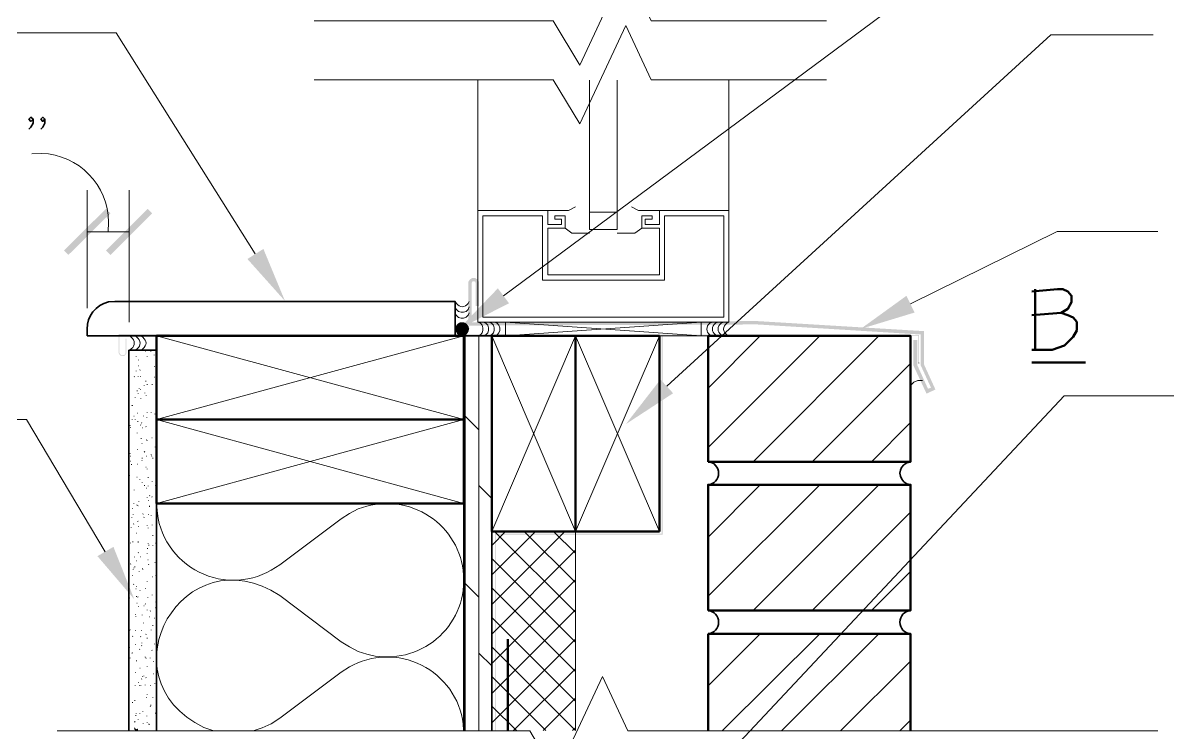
# Model space of a CAD drawing. Header units: inches. Extents: x 5 to 516, y -193 to 129.
# Drawn here: x 344.062 to 345.781, y -10.598 to -9.537 of the extents above; entities that cross this region are included whole.
import ezdxf

# ---------------------------------------------------------------- set-up
doc = ezdxf.new("R2010")
doc.units = ezdxf.units.IN
doc.header["$MEASUREMENT"] = 0
doc.layers.add('PDF6_Geometry', color=7, linetype='Continuous')
doc.layers.add('PDF6_Solid Fills', color=7, linetype='Continuous')

msp = doc.modelspace()

# ---------------------------------------------------------------- hatches: boundary and pattern name
at = {"layer": 'PDF6_Solid Fills', "transparency": 33554559}
for points in [[(344.1862562, -9.8766939), (344.1929229, -9.8833606), (344.2551459, -9.8211381), (344.2484784, -9.8144717)], [(344.7373675, -9.9233598), (344.7373675, -9.9178043), (344.732923, -9.9178045), (344.7295899, -9.9200267), (344.7273678, -9.92336), (344.7273679, -9.9889154), (345.158479, -9.9872483), (345.4023673, -10.0022489), (345.4023681, -10.0478045), (345.4179236, -10.0816937), (345.4134786, -10.0833596), (345.3973676, -10.0478045), (345.3973677, -10.0105826), (345.3918124, -10.0105826), (345.3918122, -10.0489159), (345.4112561, -10.0905823), (345.4245907, -10.0844704), (345.4073684, -10.046693), (345.4073673, -9.9972486), (345.1584793, -9.9822491), (344.7323682, -9.9839159), (344.7323676, -9.9250265), (344.7329237, -9.9233604), (344.7345903, -9.9228049), (344.7357008, -9.9228043)], [(344.7379236, -9.9594712), (344.7429236, -9.9594712), (344.7429239, -9.9233601), (344.7407017, -9.9200265), (344.7373685, -9.9178044), (344.737368, -9.9233603), (344.7379236, -9.9250267)], [(344.7179232, -9.9839157), (344.7140344, -9.9844713), (344.7107006, -9.9866929), (344.7084785, -9.9900262), (344.7073675, -9.9939161), (344.7084787, -9.9978042), (344.7107008, -10.0016935), (344.7140341, -10.0039162), (344.7179232, -10.004471), (344.7218121, -10.0039155), (344.7251459, -10.0016938), (344.727368, -9.997805), (344.728479, -9.9939157), (344.7179232, -9.9939157)], [(344.7284789, -9.9939153), (344.7273678, -9.9900265), (344.7251456, -9.9866938), (344.7218124, -9.9844706), (344.7179237, -9.9839152), (344.7179234, -9.9939153)], [(344.2168122, -10.0083603), (344.2157011, -10.0083603), (344.2157011, -10.030027), (344.2145901, -10.0322488), (344.2123679, -10.0333599), (344.2095897, -10.0333599), (344.2079237, -10.0322488), (344.2062565, -10.0300267), (344.2062565, -10.00336), (345.2745898, -10.0039155), (345.2745899, -10.002805), (344.2051454, -10.0016933), (344.2051454, -10.0300267), (344.2068126, -10.0328038), (344.2095897, -10.0344709), (344.212924, -10.0344709), (344.2151462, -10.0328038), (344.2168122, -10.030027)], [(344.7668124, -10.3000269), (344.7668124, -10.5939159), (344.7679235, -10.5939158), (344.7679235, -10.3011381), (345.0173679, -10.3011381), (345.0173674, -10.0044714), (345.0157013, -10.0044714), (345.0157013, -10.300027)], [(345.4001454, -10.002805), (345.2745899, -10.0039161), (345.3990343, -10.0039161), (345.3990349, -10.0383605), (345.3990349, -10.0450269), (345.4001459, -10.0450269), (345.4001459, -10.0383594)], [(344.22959, -10.5922486), (344.22959, -10.5939153), (344.2329233, -10.5939158), (344.2329238, -10.5922492), (344.2312567, -10.5916931)]]:
    msp.add_hatch(color=256, dxfattribs=at).paths.add_polyline_path(points)

# ---------------------------------------------------------------- linework, layer by layer
at = {"layer": 'PDF6_Geometry', "lineweight": 15}
for points in [[(344.7795902, -9.9444712), (345.5940346, -9.3400268), (345.7445902, -9.3400268)], [(344.4968121, -9.533916), (344.8540343, -9.533916), (344.8934787, -9.6000271), (344.9623676, -9.4528049), (345.0001454, -9.533916), (345.2618121, -9.533916)], [(344.4090345, -9.8816932), (344.2012567, -9.5516932), (343.7579234, -9.5516932)], [(344.4968121, -9.6216936), (344.8540343, -9.6216936), (344.8934787, -9.6878047), (344.9623676, -9.5405825), (345.0001454, -9.6216936), (345.2618121, -9.6216936)], [(345.0234788, -10.0794708), (345.5968121, -9.5544708), (345.7495899, -9.5544708)], [(344.7412568, -9.6222485), (344.7412568, -9.9839152)], [(344.7412568, -9.9839157), (345.1162567, -9.9839157), (345.1162567, -9.8172491), (345.1162567, -9.6222491)], [(344.9495901, -9.6222485), (344.9495901, -9.8455819), (344.9079234, -9.8455819), (344.9079234, -9.6222485)], [(344.1579234, -9.9628044), (344.1579234, -9.7866933)], [(344.2207015, -9.9839157), (344.2207015, -9.7866935)], [(344.7412568, -9.8172491), (344.8768123, -9.8172491)], [(344.7490342, -9.8250265), (344.7490342, -9.9761377)], [(344.7490351, -9.8250266), (344.837924, -9.8250266), (344.837924, -9.9211377), (345.0201462, -9.9211377)], [(344.8718121, -9.8250265), (344.8718121, -9.8433599), (344.845701, -9.8433599)], [(344.8562568, -9.8250269), (344.8562568, -9.8300269), (344.8662568, -9.8300269), (344.8662568, -9.8378047), (344.8457012, -9.8378047)], [(344.8457015, -9.8172491), (344.8457015, -9.8378046)], [(344.8562572, -9.8250265), (344.8718127, -9.8250265)], [(344.8873681, -9.8116938), (344.8768126, -9.8172493)], [(344.9079234, -9.8194712), (344.9495901, -9.8194712)], [(344.9707015, -9.8116938), (344.981257, -9.8172493)], [(345.1162567, -9.8172491), (344.9812568, -9.8172491)], [(344.9862569, -9.8250265), (345.0018124, -9.8250265), (345.0018124, -9.8300265), (344.9912569, -9.8300265)], [(344.986257, -9.8250264), (344.986257, -9.8433597), (345.0123681, -9.8433597), (345.0123681, -9.9133597)], [(345.0123681, -9.8172491), (345.0123681, -9.8378046)], [(345.0201456, -9.9211377), (345.0201456, -9.8250265), (345.1084789, -9.8250265)], [(345.1084793, -9.8250265), (345.1084793, -9.9761377)], [(344.8457015, -9.8433597), (344.8457015, -9.9133597)], [(344.8718128, -9.8433605), (344.8818128, -9.8511383), (344.9079239, -9.8511383)], [(344.9079234, -9.8455818), (344.9495901, -9.8455818)], [(344.9757007, -9.8511383), (344.9862563, -9.8433605)], [(345.0123681, -9.8378044), (344.991257, -9.8378044), (344.991257, -9.8300266)], [(344.2207015, -9.8489162), (344.1579237, -9.8489162)], [(344.9495901, -9.8511383), (344.9757012, -9.8511383)], [(345.3873681, -9.9566929), (345.606257, -9.8483596), (345.7568126, -9.8483596)], [(344.8457015, -9.9133602), (345.0123681, -9.9133602)], [(344.7073676, -9.9528048), (344.7095898, -9.9561381)], [(344.7073676, -9.9611372), (344.7095898, -9.9650261), (344.7123676, -9.9678039), (344.7162564, -9.968915), (344.7201453, -9.968915), (344.7240342, -9.9678039), (344.726812, -9.9650261), (344.7284787, -9.9611372)], [(344.726812, -9.9561381), (344.7284787, -9.9528048)], [(344.7073676, -9.9705818), (344.7095898, -9.9739152), (344.7123676, -9.9766929), (344.7162564, -9.977804), (344.7201453, -9.977804), (344.7240342, -9.9761374), (344.726812, -9.9733596), (344.7284787, -9.9700263)], [(345.1084793, -9.9761383), (344.7490349, -9.9761383)], [(344.7412568, -9.9839155), (344.7451456, -9.9855821), (344.7479234, -9.9883599), (344.7490345, -9.9922488), (344.7490345, -9.9961377), (344.7479234, -10.0000266), (344.7451456, -10.0028044), (344.7412568, -10.004471), (344.7412568, -10.0039155)], [(344.7495903, -10.004471), (344.7534792, -10.0028044), (344.756257, -10.0000266), (344.7573681, -9.9961377), (344.7573681, -9.9922488), (344.756257, -9.9883599), (344.7534792, -9.9855821), (344.7495903, -9.9839155)], [(344.7579227, -10.004471), (344.7618116, -10.0028044), (344.7645894, -10.0000266), (344.7657005, -9.9961377), (344.7657005, -9.9922488), (344.7645894, -9.9883599), (344.7618116, -9.9855821), (344.7579227, -9.9839155)], [(344.7662563, -10.004471), (344.7701452, -10.0028044), (344.772923, -10.0000266), (344.7740341, -9.9961377), (344.7740341, -9.9922488), (344.772923, -9.9883599), (344.7701452, -9.9855821), (344.7662563, -9.9839155)], [(345.0912561, -9.9839157), (345.0879227, -9.9855824)], [(345.0995896, -9.9839157), (345.0962563, -9.9855824)], [(345.1079232, -9.9839157), (345.1045899, -9.9855824)], [(345.1162567, -9.9839157), (345.1129234, -9.9855824)], [(344.2240343, -10.006138), (344.2201454, -10.0044713)], [(344.2323684, -10.006138), (344.229035, -10.0044713)], [(344.2412569, -10.006138), (344.237368, -10.0044713)], [(344.7207015, -10.004471), (344.2618126, -10.129471), (344.7207015, -10.254471)], [(344.7223675, -10.5939158), (344.7223675, -10.0044713)], [(345.1162567, -10.004471), (344.7412568, -10.004471)], [(344.7429239, -10.5939158), (344.7429239, -10.0044713)], [(345.0123681, -10.2966932), (344.8873681, -10.004471), (344.7623681, -10.2966932)], [(344.7623681, -10.004471), (344.8873681, -10.2966932), (345.0123681, -10.004471)], [(345.0851458, -10.1711377), (345.2518124, -10.004471)], [(345.0851458, -10.082249), (345.1629235, -10.0044713)], [(345.0879227, -10.0028046), (345.0912561, -10.0044713)], [(345.0962563, -10.0028046), (345.0995896, -10.0044713)], [(345.1045899, -10.0028046), (345.1079232, -10.0044713)], [(345.1129234, -10.0028046), (345.1162567, -10.0044713)], [(345.1523681, -10.1922491), (345.3401459, -10.0044713)], [(344.2201454, -10.0255824), (344.2240343, -10.0239157)], [(344.229035, -10.0255824), (344.2329239, -10.0239157)], [(344.2312572, -10.035027), (344.2312572, -10.0355826)], [(344.2379236, -10.0255824), (344.2412569, -10.0239157)], [(344.2429239, -10.0261374), (344.2434795, -10.0261374)], [(344.2451461, -10.0266935), (344.2445905, -10.027249)], [(344.2479232, -10.0344709), (344.2479232, -10.0350265)], [(344.2529235, -10.0272484), (344.2534791, -10.0272484)], [(344.2579228, -10.0328038), (344.2579228, -10.0333593)], [(344.2345904, -10.0489159), (344.2340348, -10.0489159)], [(344.2345904, -10.0405824), (344.2345904, -10.0400268)], [(344.2584789, -10.050027), (344.2584789, -10.0505825)], [(344.7218125, -10.0405824), (344.7207014, -10.0389157)], [(345.2407018, -10.1922491), (345.3873684, -10.0455824)], [(345.3995898, -10.0450266), (345.3995898, -10.0444711)], [(344.2284789, -10.0650269), (344.2290345, -10.0655825)], [(344.2312572, -10.0566934), (344.2312572, -10.0572489)], [(344.2340343, -10.0650269), (344.2340343, -10.0655825)], [(344.2373675, -10.0550262), (344.2368119, -10.0555818)], [(344.2379236, -10.0650269), (344.237368, -10.0650269)], [(344.259035, -10.066138), (344.2584794, -10.066138)], [(344.2612571, -10.0594716), (344.2607015, -10.0594716)], [(344.2329232, -10.0861372), (344.2329232, -10.0866928)], [(344.2357014, -10.082804), (344.2357014, -10.0833596)], [(344.2379236, -10.0839151), (344.2379236, -10.0844706)], [(344.2434789, -10.0783597), (344.2434789, -10.0789153)], [(344.245701, -10.0722483), (344.245701, -10.0716928)], [(344.2479232, -10.0766937), (344.2479232, -10.0772493)], [(344.2551457, -10.0766937), (344.2551457, -10.0772493)], [(345.4051452, -10.0711384), (345.3984785, -10.0711384), (345.3923674, -10.0733606), (345.3873674, -10.0783606)], [(344.22959, -10.0966929), (344.22959, -10.0961373)], [(344.2340343, -10.0905826), (344.2340343, -10.090027)], [(344.2384785, -10.0983601), (344.2384785, -10.0978045)], [(344.2440339, -10.0894715), (344.2440339, -10.0900271)], [(344.2462571, -10.0928047), (344.2462571, -10.0933603)], [(344.260701, -10.097249), (344.260701, -10.0978045)], [(344.8268122, -10.9366937), (345.6168122, -10.093916), (345.7807011, -10.093916)], [(344.2245897, -10.1083596), (344.2245897, -10.1078041)], [(344.2262568, -10.1083596), (344.2257013, -10.1083596)], [(344.2334793, -10.1200264), (344.2329238, -10.1200264)], [(344.2479232, -10.1189153), (344.2479232, -10.1194709)], [(344.2534785, -10.1189153), (344.2534785, -10.1183598)], [(344.259035, -10.1205825), (344.259035, -10.1211381)], [(344.1851463, -10.3266937), (344.0673685, -10.1294715), (343.9051463, -10.1294715)], [(344.2223675, -10.1378046), (344.2223675, -10.1383601)], [(344.2251458, -10.129471), (344.2251458, -10.1289155)], [(344.2284789, -10.1244707), (344.2279234, -10.1244707)], [(344.22959, -10.129471), (344.22959, -10.1289155)], [(344.2340343, -10.1322493), (344.2334787, -10.1322493)], [(344.2379236, -10.1372485), (344.2384791, -10.137804)], [(344.2395896, -10.1339153), (344.2390341, -10.1344708)], [(344.2423678, -10.1244707), (344.2423678, -10.1239151)], [(344.2473682, -10.1261378), (344.2473682, -10.1255823)], [(344.260701, -10.129471), (344.2612565, -10.129471)], [(344.7429239, -10.144471), (344.7218128, -10.1239154)], [(345.3290343, -10.1922491), (345.3873677, -10.1339157)], [(344.2223675, -10.1411378), (344.2229231, -10.1411378)], [(344.2329232, -10.1494713), (344.2329232, -10.1489158)], [(344.2407018, -10.1416928), (344.2412574, -10.1416928)], [(344.245701, -10.1394706), (344.2462566, -10.1400262)], [(344.2612571, -10.1505824), (344.2607015, -10.151138)], [(344.2384785, -10.1578038), (344.2390341, -10.1578038)], [(344.2395896, -10.1650263), (344.2401452, -10.1650263)], [(344.2473682, -10.1594709), (344.2468126, -10.1594709)], [(344.2479232, -10.1611381), (344.2479232, -10.1605825)], [(344.2551457, -10.1566938), (344.2545901, -10.1566938)], [(344.2595899, -10.1705827), (344.2595899, -10.1700272)], [(344.2618121, -10.1655824), (344.2618121, -10.1661379)], [(344.2223675, -10.1794713), (344.2223675, -10.1800268)], [(344.2229236, -10.1839155), (344.2223681, -10.1839155)], [(344.2334793, -10.1739159), (344.2329238, -10.1739159)], [(344.2401457, -10.1872487), (344.2401457, -10.1866932)], [(344.2434789, -10.1772491), (344.2440345, -10.1778047)], [(344.2473682, -10.1839155), (344.2468126, -10.1839155)], [(344.2534785, -10.1811373), (344.2534785, -10.1816928)], [(344.2545907, -10.1833594), (344.2540351, -10.183915)], [(344.2562567, -10.1872487), (344.2562567, -10.1866932)], [(344.2234786, -10.191693), (344.222923, -10.191693)], [(344.2240347, -10.1966933), (344.2245902, -10.1966933)], [(344.2329232, -10.1961384), (344.2334788, -10.1961384)], [(344.2401457, -10.1905819), (344.2395902, -10.1905819)], [(344.245701, -10.2005826), (344.2462566, -10.2005826)], [(344.2479232, -10.2033597), (344.2479232, -10.2028042)], [(344.2612571, -10.1983605), (344.2607015, -10.1989161)], [(344.2212565, -10.2128044), (344.2212565, -10.2122488)], [(344.2329232, -10.2155826), (344.2323677, -10.2155826)], [(344.2368125, -10.2189158), (344.2368125, -10.2194713)], [(344.2401457, -10.222804), (344.2401457, -10.2233595)], [(344.2490342, -10.2161376), (344.2490342, -10.215582)], [(344.2551457, -10.222249), (344.2551457, -10.2216934)], [(344.260701, -10.222804), (344.260701, -10.2222484)], [(344.2284789, -10.2344707), (344.2284789, -10.2350263)], [(344.2440339, -10.2278043), (344.2434783, -10.2278043)], [(344.2468121, -10.2316936), (344.2462565, -10.2316936)], [(344.2490342, -10.2283604), (344.2490342, -10.228916)], [(344.260146, -10.2283604), (344.260146, -10.2278049)], [(344.7623681, -10.2472485), (344.7429237, -10.2278041)], [(345.0851458, -10.3050262), (345.1629235, -10.2266929)], [(345.0851458, -10.3933599), (345.2518124, -10.2266932)], [(345.1523681, -10.4144713), (345.3401459, -10.2266935)], [(344.2279229, -10.255026), (344.2279229, -10.2544704)], [(344.2323682, -10.2572493), (344.2323682, -10.2566937)], [(344.2334793, -10.2578042), (344.2340349, -10.2583598)], [(344.2351453, -10.2522489), (344.2351453, -10.2516933)], [(344.2479232, -10.2450264), (344.2479232, -10.245582)], [(344.2490342, -10.2500268), (344.2495898, -10.2500268)], [(344.2512564, -10.2583603), (344.2512564, -10.2589159)], [(344.2518125, -10.2428043), (344.2512569, -10.2433598)], [(344.2551457, -10.2444714), (344.2545901, -10.245027)], [(344.2245897, -10.2750263), (344.2245897, -10.2755819)], [(344.2257007, -10.2628046), (344.2257007, -10.262249)], [(344.2268129, -10.270582), (344.2268129, -10.2711376)], [(344.2418117, -10.2700271), (344.2412562, -10.2705826)], [(344.2434789, -10.2750263), (344.2429233, -10.2755819)], [(344.2495903, -10.2711381), (344.2495903, -10.2705826)], [(344.2512564, -10.2589153), (344.2512564, -10.2594708)], [(344.2534785, -10.2728042), (344.2534785, -10.2722486)], [(345.2407018, -10.4144713), (345.3873684, -10.2678046)], [(344.2240347, -10.2905824), (344.2240347, -10.2911379)], [(344.2279229, -10.285027), (344.2273673, -10.2855826)], [(344.2340343, -10.2811377), (344.2334787, -10.2816933)], [(344.2345904, -10.2889152), (344.2345904, -10.2894708)], [(344.2479232, -10.2872492), (344.2479232, -10.2878047)], [(344.2490342, -10.2916934), (344.2490342, -10.2911379)], [(344.2551457, -10.2872492), (344.2551457, -10.2866936)], [(344.7218125, -10.2905824), (344.7207014, -10.2889157)], [(344.2323682, -10.2989159), (344.2318127, -10.2989159)], [(344.2562567, -10.3022491), (344.2562567, -10.3028047)], [(344.7623681, -10.4055816), (344.871257, -10.2966927)], [(344.8873681, -10.2966927), (344.7623681, -10.2966927), (344.7623681, -10.5939149)], [(344.7623681, -10.3611379), (344.8273681, -10.2966934)], [(344.7623681, -10.3172491), (344.7829237, -10.2966935)], [(344.8873681, -10.2966936), (344.8873681, -10.5939158), (344.7623681, -10.4689158)], [(344.8873681, -10.4172484), (344.766257, -10.2966928)], [(344.8873681, -10.3728046), (344.8107015, -10.2966935)], [(344.8873681, -10.3289158), (344.8545904, -10.2966936)], [(344.2229236, -10.3133598), (344.2229236, -10.3139153)], [(344.2262568, -10.3116937), (344.2262568, -10.3122493)], [(344.2340343, -10.3116937), (344.2340343, -10.3111382)], [(344.2340343, -10.3122487), (344.2340343, -10.3128043)], [(344.2484793, -10.3216933), (344.2479237, -10.3216933)], [(344.2490342, -10.3150269), (344.2490342, -10.3144714)], [(344.2501453, -10.316693), (344.2501453, -10.3172485)], [(344.2562567, -10.317804), (344.2562567, -10.3172485)], [(344.260701, -10.3139159), (344.2601454, -10.3139159)], [(344.7623681, -10.4500265), (344.8873681, -10.324471)], [(344.229035, -10.3344712), (344.229035, -10.3350267)], [(344.2318121, -10.3405826), (344.2312566, -10.3405826)], [(344.2340343, -10.3278048), (344.2345898, -10.3283603)], [(344.2379236, -10.3344712), (344.237368, -10.3344712)], [(344.2479232, -10.3294708), (344.2479232, -10.3300264)], [(344.2490342, -10.3389154), (344.2484787, -10.3389154)], [(344.259035, -10.3428047), (344.2595905, -10.3428047)], [(344.8873681, -10.4616933), (344.7623681, -10.3366933)], [(344.2234786, -10.3450268), (344.222923, -10.3455824)], [(344.2268129, -10.3528043), (344.2268129, -10.3533599)], [(344.2279229, -10.3505822), (344.2279229, -10.3511377)], [(344.229035, -10.3494711), (344.2295906, -10.3494711)], [(344.2357014, -10.3561375), (344.2357014, -10.3566931)], [(344.2407018, -10.3516932), (344.2407018, -10.3511377)], [(344.2412568, -10.3539154), (344.2412568, -10.3533598)], [(344.2495903, -10.3455818), (344.2501459, -10.3461374)], [(345.3290343, -10.4144713), (345.3873677, -10.356138)], [(344.2257007, -10.3622489), (344.2257007, -10.3616934)], [(344.2279229, -10.3750268), (344.2273673, -10.3755823)], [(344.2479232, -10.3716936), (344.2479232, -10.371138)], [(344.2551457, -10.3644711), (344.2557012, -10.3644711)], [(344.260701, -10.3616928), (344.260701, -10.3622484)], [(344.2612571, -10.3766939), (344.2618126, -10.3766939)], [(344.7429239, -10.394471), (344.7218128, -10.3739154)], [(344.7623681, -10.4939153), (344.8873681, -10.3689153)], [(344.2212565, -10.3961381), (344.2212565, -10.3955826)], [(344.2312572, -10.3822493), (344.2307016, -10.3822493)], [(344.2318121, -10.3939149), (344.2318121, -10.3933593)], [(344.2323682, -10.3789161), (344.2318127, -10.3789161)], [(344.2340343, -10.3939149), (344.2334787, -10.3944704)], [(344.2373675, -10.3844714), (344.2368119, -10.3844714)], [(344.24459, -10.3816932), (344.2451455, -10.3816932)], [(344.2484793, -10.3950271), (344.2484793, -10.3955826)], [(344.2551457, -10.3911378), (344.2551457, -10.3916933)], [(344.8873681, -10.5055821), (344.7623681, -10.3805821)], [(344.2329232, -10.4033595), (344.2323677, -10.4033595)], [(344.2340343, -10.4083599), (344.2345898, -10.4083599)], [(344.2429239, -10.4078038), (344.2434795, -10.4078038)], [(344.24459, -10.4044717), (344.2451455, -10.4050273)], [(344.260701, -10.410582), (344.2601454, -10.4111376)], [(344.260701, -10.4022484), (344.260701, -10.4016929)], [(344.230145, -10.4205827), (344.230145, -10.4200272)], [(344.2307011, -10.4239159), (344.2307011, -10.4233604)], [(344.2401457, -10.4211377), (344.2401457, -10.4216932)], [(344.2479232, -10.4133602), (344.2479232, -10.4139158)], [(344.2512564, -10.4239159), (344.2507008, -10.4239159)], [(344.2529235, -10.4150263), (344.252368, -10.4155818)], [(344.2584789, -10.426138), (344.2579233, -10.426138)], [(344.7623681, -10.5383602), (344.8873681, -10.4133602)], [(344.8873681, -10.550027), (344.7623681, -10.425027)], [(344.2218126, -10.4433601), (344.2223681, -10.4439157)], [(344.230145, -10.4444712), (344.230145, -10.4450268)], [(344.2395896, -10.4444712), (344.2390341, -10.4444712)], [(344.2423678, -10.4328044), (344.2423678, -10.43336)], [(344.2534785, -10.4433601), (344.2534785, -10.4439157)], [(344.2562567, -10.4366937), (344.2562567, -10.4372493)], [(344.2262568, -10.4528048), (344.2257013, -10.4533603)], [(344.2384785, -10.4533597), (344.237923, -10.4539153)], [(344.2395896, -10.4633593), (344.2395896, -10.4628038)], [(344.2462571, -10.4500265), (344.2457016, -10.4505821)], [(344.2479232, -10.4555819), (344.2479232, -10.4561374)], [(344.2584789, -10.4644715), (344.2584789, -10.4650271)], [(344.2612571, -10.457804), (344.2612571, -10.4572484)], [(344.7623681, -10.582249), (344.8873681, -10.457249)], [(345.0851458, -10.5272484), (345.1629235, -10.4494707)], [(345.1068121, -10.5939158), (345.2518121, -10.4494713)], [(345.1951458, -10.5939158), (345.3401458, -10.4494713)], [(344.2212565, -10.4694707), (344.2212565, -10.4700263)], [(344.2245897, -10.4783604), (344.2251452, -10.4783604)], [(344.2257007, -10.4778043), (344.2251452, -10.4778043)], [(344.2307011, -10.4655826), (344.2301455, -10.4655826)], [(344.2368125, -10.472249), (344.236257, -10.4728045)], [(344.2390346, -10.4666936), (344.2395902, -10.4672492)], [(344.2545907, -10.4739161), (344.2551462, -10.4744717)], [(344.7623681, -10.4972485), (344.7429237, -10.4783596)], [(344.2223675, -10.4850268), (344.2223675, -10.4855824)], [(344.2318121, -10.4894711), (344.2318121, -10.4900266)], [(344.24459, -10.4839157), (344.24459, -10.4844713)], [(344.2462571, -10.4850268), (344.2457016, -10.4855824)], [(344.2462571, -10.4855818), (344.2457016, -10.4855818)], [(344.2479232, -10.4978046), (344.2479232, -10.4983602)], [(344.2523674, -10.4850268), (344.2523674, -10.4855824)], [(344.2573678, -10.4905821), (344.2573678, -10.4911377)], [(345.2834784, -10.5939158), (345.3873673, -10.4900269)], [(344.1134785, -10.5944707), (344.8190341, -10.5944707), (344.8584785, -10.6611374), (344.9273674, -10.5133596), (344.9651452, -10.5944707), (345.7568118, -10.5944707)], [(344.230145, -10.5072492), (344.2295894, -10.5072492)], [(344.2368125, -10.5005817), (344.2373681, -10.5005817)], [(344.2401457, -10.5133595), (344.2407013, -10.5133595)], [(344.2429239, -10.5128046), (344.2429239, -10.512249)], [(344.245701, -10.5144706), (344.2462566, -10.5150262)], [(344.2573678, -10.5089153), (344.2568122, -10.5089153)], [(344.4073685, -10.5939158), (344.4195907, -10.5900269), (344.432924, -10.5839158), (344.4457018, -10.5755824), (344.5373685, -10.5066936)], [(344.8429232, -10.5939158), (344.7623677, -10.5133602)], [(344.7945902, -10.5939158), (344.887368, -10.5016936)], [(344.2207015, -10.5300267), (344.2207015, -10.5294711)], [(344.22959, -10.5261374), (344.22959, -10.5266929)], [(344.2345904, -10.5216931), (344.2345904, -10.5222487)], [(344.2362564, -10.5272484), (344.2362564, -10.5266929)], [(344.2384785, -10.5261374), (344.2384785, -10.5266929)], [(344.2395896, -10.5166927), (344.2390341, -10.5172483)], [(344.24459, -10.5255824), (344.24459, -10.526138)], [(344.2529235, -10.5266935), (344.2529235, -10.5261379)], [(344.259035, -10.5233603), (344.259035, -10.5239158)], [(344.22959, -10.5489159), (344.2290345, -10.5489159)], [(344.2468121, -10.5444705), (344.2462565, -10.5444705)], [(344.2479232, -10.5400263), (344.2479232, -10.5394707)], [(344.2562567, -10.5439156), (344.2562567, -10.5444711)], [(344.7218125, -10.5405824), (344.7207014, -10.5389157)], [(344.8390339, -10.5939158), (344.8873673, -10.5455824)], [(344.2257007, -10.5522491), (344.2257007, -10.5516936)], [(344.2412568, -10.566138), (344.2412568, -10.5655824)], [(344.2523674, -10.5572495), (344.252923, -10.557805)], [(344.2534785, -10.5561373), (344.2529229, -10.5561373)], [(344.2612571, -10.5539151), (344.2618126, -10.5544707)], [(344.7990344, -10.5939158), (344.7623678, -10.5572491)], [(344.229035, -10.5805819), (344.2295906, -10.5811374)], [(344.2307011, -10.5716933), (344.2307011, -10.5711378)], [(344.2312572, -10.567804), (344.2312572, -10.5683596)], [(344.2340343, -10.5772487), (344.2340343, -10.5766931)], [(344.2368125, -10.567804), (344.2368125, -10.5683596)], [(344.2418117, -10.5833601), (344.2418117, -10.5839156)], [(344.2473682, -10.5722483), (344.2473682, -10.5716927)], [(344.2479232, -10.582249), (344.2479232, -10.5816935)], [(344.2495903, -10.5844712), (344.2501459, -10.5844712)], [(344.2512564, -10.5844712), (344.2507008, -10.5850267)], [(344.260146, -10.567804), (344.2595905, -10.567804)], [(345.3718121, -10.5939158), (345.3873676, -10.5783602)], [(344.229035, -10.5905826), (344.229035, -10.590027)], [(344.3323677, -10.5894705), (344.345701, -10.593915)], [(344.8829227, -10.5939158), (344.8873672, -10.5900269)]]:
    msp.add_lwpolyline(points, dxfattribs=at)
at = {"layer": 'PDF6_Geometry', "lineweight": 35}
for points in [[(344.0773672, -9.6805823), (344.0740339, -9.6839157), (344.0712561, -9.6805823), (344.0740339, -9.6778046), (344.0773672, -9.6805823), (344.0773672, -9.6866934), (344.0740339, -9.6928046), (344.0712561, -9.6955823)], [(344.0951454, -9.6805823), (344.0918121, -9.6839157), (344.0890343, -9.6805823), (344.0918121, -9.6778046), (344.0951454, -9.6805823), (344.0951454, -9.6866934), (344.0918121, -9.6928046), (344.0890343, -9.6955823)], [(344.1995901, -9.9528048), (344.1901457, -9.9533603)], [(344.7073676, -9.9528048), (344.1995898, -9.9528048)], [(344.7073676, -10.004471), (344.7073676, -9.9528044)], [(344.1579234, -9.9944714), (344.1579234, -10.0044714)], [(344.1579234, -10.004471), (344.7073679, -10.004471)], [(344.7207015, -10.004471), (344.7623681, -10.004471), (344.7623681, -10.5939155)], [(344.7207015, -10.5939158), (344.7207015, -10.0044713)], [(344.2201454, -10.0255824), (344.2618121, -10.0255824), (344.2618121, -10.5939157)], [(344.2201454, -10.5939158), (344.2201454, -10.0255824)], [(345.3873681, -10.1922491), (345.3818126, -10.1939157)], [(345.3818126, -10.2255824), (345.3873681, -10.2266935)]]:
    msp.add_lwpolyline(points, dxfattribs=at)
at = {"layer": 'PDF6_Geometry', "lineweight": 15}
for points in [[(344.1895905, -9.8489162), (344.1901461, -9.8344717, 0.399521578), (344.0901461, -9.7316939), (344.0757016, -9.7322495)], [(344.2618126, -10.004471), (344.7207015, -10.129471), (344.2618121, -10.254471), (344.2629232, -10.269471, 0.575921357), (344.4457009, -10.3461377), (344.5373677, -10.2778039), (344.5495899, -10.2694705), (344.5629232, -10.2628039, -0.487473428), (344.7195899, -10.3544705), (344.720701, -10.3694705), (344.7195899, -10.3844705, -0.489815042), (344.5629232, -10.4755816), (344.5495899, -10.468915), (344.5373677, -10.4611372), (344.445701, -10.3922483)], [(344.7201454, -10.5939158), (344.7195898, -10.5839158, 0.533529487), (344.5495898, -10.4989158), (344.5373676, -10.5066936)]]:
    msp.add_lwpolyline(points, format="xyb", dxfattribs=at)
at = {"layer": 'PDF6_Geometry', "lineweight": 50}
for points in [[(345.6123674, -9.9700269), (345.6223674, -9.9639157), (345.627923, -9.9539157), (345.627923, -9.9444713), (345.6223674, -9.9378046), (345.6145897, -9.9344713), (345.6068119, -9.9344713), (345.5684786, -9.9378046)], [(345.573479, -9.9344716), (345.573479, -10.0250272)], [(345.5684786, -10.0250263), (345.5990342, -10.0250263), (345.6173675, -10.0189152), (345.6301453, -10.0055819), (345.6357009, -9.9961374), (345.6357009, -9.9833596), (345.6301453, -9.976693), (345.6223675, -9.9733596), (345.6123675, -9.9700263), (345.5684786, -9.9733596)], [(345.5684786, -10.0439156), (345.6484786, -10.0439156)], [(344.7862566, -10.5939158), (344.7862566, -10.4572491)], [(345.0851458, -10.4494704), (345.387368, -10.4494704), (345.387368, -10.5939149)], [(345.0851458, -10.5939158), (345.0851458, -10.4494713)]]:
    msp.add_lwpolyline(points, dxfattribs=at)
at = {"layer": 'PDF6_Geometry', "lineweight": 15}
msp.add_lwpolyline([(344.7829234, -10.0044713), (344.7829234, -9.9839157), (345.0745901, -10.0044713), (345.0745901, -9.9839157)], close=True, dxfattribs=at)
at = {"layer": 'PDF6_Geometry', "lineweight": 50}
for points in [[(344.2618126, -10.129471), (344.2618126, -10.004471), (344.7207015, -10.004471), (344.7207015, -10.129471)], [(344.8873681, -10.2966932), (344.7623681, -10.2966932), (344.7623681, -10.004471), (344.8873681, -10.004471)], [(345.0123681, -10.2966932), (344.8873681, -10.2966932), (344.8873681, -10.004471), (345.0123681, -10.004471)], [(345.0851458, -10.1922488), (345.0851458, -10.004471), (345.387368, -10.004471), (345.387368, -10.1922488)], [(344.2618126, -10.254471), (344.2618126, -10.129471), (344.7207015, -10.129471), (344.7207015, -10.254471)], [(345.0851458, -10.414471), (345.0851458, -10.2266932), (345.387368, -10.2266932), (345.387368, -10.414471)]]:
    msp.add_lwpolyline(points, close=True, dxfattribs=at)
at = {"layer": 'PDF6_Geometry', "lineweight": 35}
for points in [[(344.22959, -10.5939158), (344.2318122, -10.5939158), (344.22959, -10.5939158)], [(344.2312572, -10.5916936), (344.2295905, -10.5922492), (344.2312572, -10.5916936)], [(344.2329232, -10.5939158), (344.2329232, -10.5922491), (344.2329232, -10.5939158)]]:
    msp.add_lwpolyline(points, close=True, dxfattribs=at)
for centre, radius, start, end in [((345.0836378, -10.209471), 0.0172881, 275.0039199, 84.9960801), ((345.0832807, -10.4319704), 0.0175991, 276.0833897, 83.9166103), ((345.389134, -10.4319713), 0.0175889, 95.7620429, 264.2379571)]:
    msp.add_arc(centre, radius, start, end, dxfattribs=at)
for points in [[(344.1901457, -9.9533603), (344.1707383, -9.9587585), (344.1581086, -9.97399), (344.1579234, -9.9944714)], [(345.3818126, -10.1939157), (345.3678496, -10.2009991), (345.3686366, -10.2179435), (345.3818126, -10.2255824)]]:
    msp.add_open_spline(points, degree=3, dxfattribs=at)
at = {"layer": 'PDF6_Geometry', "lineweight": 15}
for points in [[(344.7095898, -9.9561381), (344.7139879, -9.962314), (344.7224138, -9.9623233), (344.726812, -9.9561381)], [(345.0879227, -9.9855824), (345.0817468, -9.9899806), (345.0817468, -9.9984065), (345.0879227, -10.0028046)], [(345.0962563, -9.9855824), (345.0900804, -9.9899713), (345.0900804, -9.9984157), (345.0962563, -10.0028046)], [(345.1045899, -9.9855824), (345.0984139, -9.9899713), (345.0984139, -9.9984157), (345.1045899, -10.0028046)], [(345.1129234, -9.9855824), (345.1067382, -9.9899806), (345.1067382, -9.9984065), (345.1129234, -10.0028046)], [(344.2240343, -10.0239157), (344.2304139, -10.0184806), (344.2294509, -10.011638), (344.2240343, -10.006138)], [(344.2329239, -10.0239157), (344.2388036, -10.0184435), (344.2382758, -10.0115361), (344.2323684, -10.006138)], [(344.2412569, -10.0239157), (344.2476273, -10.0172954), (344.2476273, -10.0127583), (344.2412569, -10.006138)], [(344.445701, -10.3922483), (344.3028492, -10.2986742), (344.1786085, -10.5134057), (344.3323677, -10.5894705)]]:
    msp.add_open_spline(points, degree=3, dxfattribs=at)
at = {"layer": 'PDF6_Solid Fills', "lineweight": 50, "transparency": 33554559}
for points in [[(344.1862562, -9.8144709), (344.1301451, -9.8833597), (344.1234784, -9.8766931)], [(344.1929237, -9.8211384), (344.186257, -9.8144717), (344.1301459, -9.8833606)], [(344.4212574, -9.8744707), (344.4534796, -9.9522484), (344.3973685, -9.8894707)], [(344.7879238, -9.9555819), (344.7129238, -9.9939152), (344.7712571, -9.9333597)], [(345.3934795, -9.9694708), (345.312924, -9.9939152), (345.3812573, -9.9444708)], [(345.0329234, -10.0900265), (344.9623679, -10.1361376), (345.0140345, -10.0694709)], [(344.197368, -10.3194712), (344.2284791, -10.3978045), (344.1734791, -10.3333601)]]:
    msp.add_solid(points, dxfattribs=at)
at = {"layer": 'PDF6_Solid Fills', "lineweight": 35, "transparency": 33554559}
msp.add_solid([(345.2745899, -10.0028039), (345.2745899, -10.003915), (345.4001454, -10.0028039)], dxfattribs=at)

doc.saveas('drawing.dxf')
